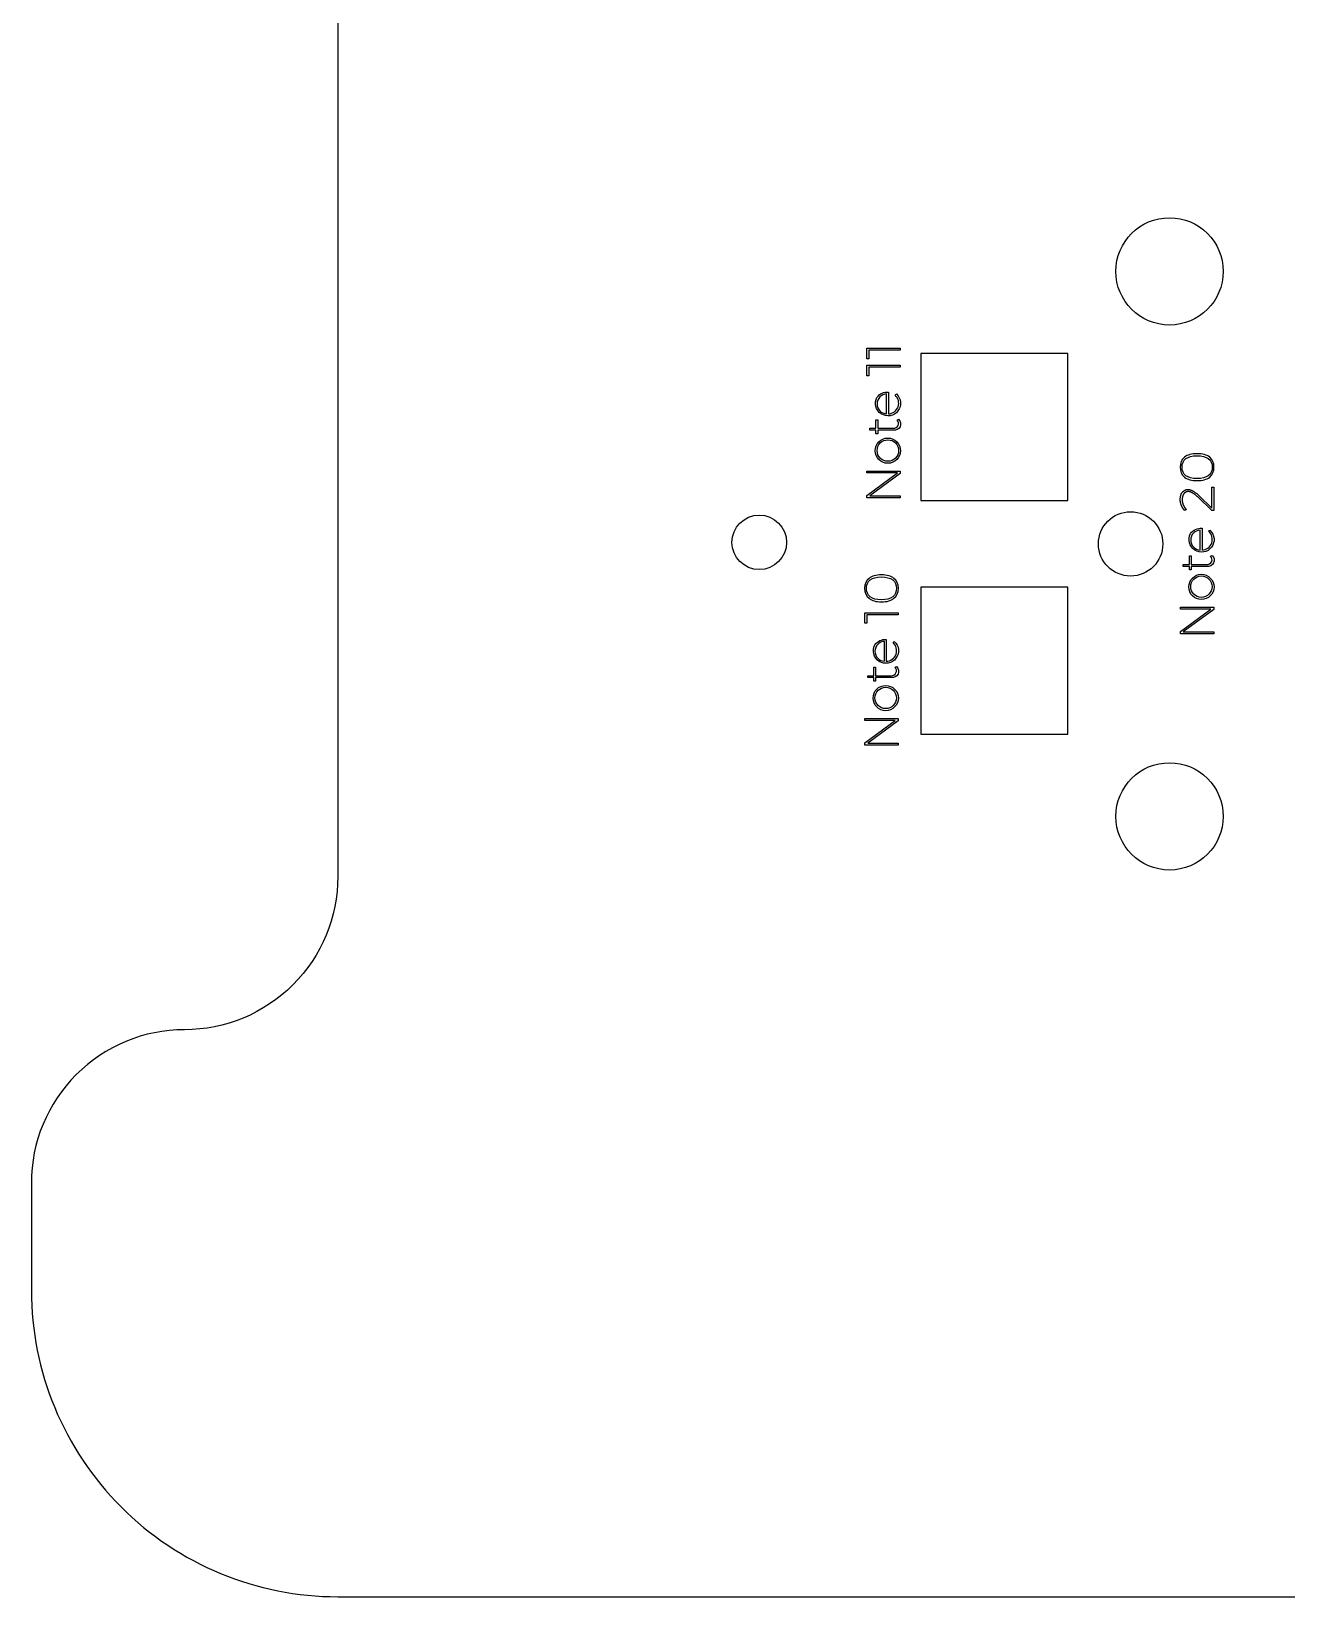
# Model space of a CAD drawing. Header units: millimetres. Extents: x 392 to 1349, y 886 to 1236.
# Drawn here: x 957 to 1038.9, y 916.2 to 1018.3 of the extents above; entities that cross this region are included whole.
import ezdxf

# ---------------------------------------------------------------- set-up
doc = ezdxf.new("R2010")
doc.units = ezdxf.units.MM
doc.header["$MEASUREMENT"] = 0
doc.layers.add('Fab 3$Electronics$CUT3', color=3, linetype='Continuous', true_color=0x00ff00)
doc.layers.add('Fab 3$Electronics$ENGRAVE3', color=25, linetype='Continuous', true_color=0x996633)

msp = doc.modelspace()

# ---------------------------------------------------------------- linework, layer by layer
at = {"layer": 'Fab 3$Electronics$CUT3'}
msp.add_lwpolyline([(977.01, 916.16), (1100.84, 916.16, 0.414214), (1120.84, 936.16), (1120.84, 1195.16, 0.414214), (1100.84, 1215.16), (977.01, 1215.16, 0.414214), (957.01, 1195.16), (957.01, 1188.16, 0.414214), (967.01, 1178.16, -0.414214), (977.01, 1168.16), (977.01, 963.16, -0.414214), (967.01, 953.16, 0.414214), (957.01, 943.16), (957.01, 936.16, 0.414214)], format="xyb", close=True, dxfattribs=at)
msp.add_lwpolyline([(977.01, 916.16), (1100.84, 916.16, 0.414214), (1120.84, 936.16), (1120.84, 1195.16, 0.414214), (1100.84, 1215.16), (977.01, 1215.16, 0.414214), (957.01, 1195.16), (957.01, 1188.16, 0.414214), (967.01, 1178.16, -0.414214), (977.01, 1168.16), (977.01, 963.16, -0.414214), (967.01, 953.16, 0.414214), (957.01, 943.16), (957.01, 936.16, 0.414214)], format="xyb", close=True, dxfattribs=at)
for points in [[(1024.64, 987.69), (1024.64, 997.28), (1015.05, 997.28), (1015.05, 987.69)], [(1024.64, 972.45), (1024.64, 982.04), (1015.05, 982.04), (1015.05, 972.45)]]:
    msp.add_lwpolyline(points, close=True, dxfattribs=at)
for centre, radius in [((1031.28, 1002.64), 3.5), ((1004.51, 984.96), 1.78), ((1004.51, 984.96), 1.78), ((1028.74, 984.86), 2.1), ((1031.28, 967.08), 3.5)]:
    msp.add_circle(centre, radius, dxfattribs=at)
at = {"layer": 'Fab 3$Electronics$ENGRAVE3'}
for points in [[(1011.53, 996.93), (1011.53, 997.62), (1013.71, 997.62), (1013.71, 997.49), (1011.66, 997.49), (1011.66, 996.93)], [(1011.53, 995.82), (1011.53, 996.51), (1013.71, 996.51), (1013.71, 996.38), (1011.66, 996.38), (1011.66, 995.82)], [(1011.53, 989.49), (1011.53, 989.61), (1013.71, 989.61), (1013.71, 989.46), (1011.72, 988), (1013.71, 988), (1013.71, 987.87), (1011.53, 987.87), (1011.53, 988.02), (1013.52, 989.49)], [(1034.05, 988.56), (1034.18, 988.56), (1034.18, 987.04), (1034.04, 987.04), (1033.12, 987.92), (1033.08, 987.96), (1033.04, 988), (1033, 988.03), (1032.96, 988.07), (1032.91, 988.1), (1032.87, 988.13), (1032.85, 988.14), (1032.83, 988.15), (1032.81, 988.17), (1032.79, 988.18), (1032.77, 988.19), (1032.75, 988.2), (1032.73, 988.21), (1032.71, 988.22), (1032.69, 988.23), (1032.68, 988.24), (1032.66, 988.24), (1032.64, 988.25), (1032.62, 988.25), (1032.61, 988.26), (1032.6, 988.26), (1032.59, 988.26), (1032.58, 988.26), (1032.57, 988.27), (1032.56, 988.27), (1032.56, 988.27), (1032.55, 988.27), (1032.54, 988.27), (1032.53, 988.27), (1032.53, 988.27), (1032.52, 988.27), (1032.51, 988.27), (1032.5, 988.27), (1032.49, 988.27), (1032.48, 988.27), (1032.46, 988.27), (1032.45, 988.27), (1032.44, 988.27), (1032.43, 988.27), (1032.42, 988.26), (1032.41, 988.26), (1032.4, 988.26), (1032.39, 988.26), (1032.38, 988.25), (1032.37, 988.25), (1032.36, 988.24), (1032.35, 988.24), (1032.34, 988.24), (1032.33, 988.23), (1032.32, 988.23), (1032.32, 988.22), (1032.31, 988.22), (1032.3, 988.21), (1032.29, 988.2), (1032.28, 988.2), (1032.27, 988.19), (1032.27, 988.18), (1032.26, 988.18), (1032.25, 988.17), (1032.24, 988.16), (1032.24, 988.15), (1032.23, 988.14), (1032.22, 988.14), (1032.21, 988.13), (1032.21, 988.12), (1032.2, 988.11), (1032.2, 988.1), (1032.19, 988.09), (1032.18, 988.08), (1032.18, 988.07), (1032.17, 988.06), (1032.17, 988.05), (1032.16, 988.04), (1032.16, 988.03), (1032.15, 988.01), (1032.15, 988), (1032.14, 987.99), (1032.14, 987.98), (1032.14, 987.97), (1032.13, 987.96), (1032.13, 987.94), (1032.13, 987.93), (1032.12, 987.92), (1032.12, 987.9), (1032.12, 987.89), (1032.12, 987.88), (1032.11, 987.85), (1032.11, 987.82), (1032.11, 987.79), (1032.11, 987.76), (1032.11, 987.73), (1032.11, 987.71), (1032.11, 987.69), (1032.11, 987.67), (1032.11, 987.65), (1032.11, 987.63), (1032.12, 987.61), (1032.12, 987.59), (1032.12, 987.57), (1032.13, 987.55), (1032.13, 987.53), (1032.14, 987.51), (1032.15, 987.48), (1032.15, 987.46), (1032.16, 987.44), (1032.17, 987.42), (1032.18, 987.4), (1032.19, 987.38), (1032.2, 987.36), (1032.21, 987.34), (1032.22, 987.32), (1032.23, 987.3), (1032.24, 987.28), (1032.25, 987.26), (1032.26, 987.24), (1032.27, 987.22), (1032.29, 987.21), (1032.3, 987.19), (1032.31, 987.17), (1032.33, 987.15), (1032.34, 987.14), (1032.36, 987.12), (1032.37, 987.1), (1032.27, 987.04), (1032.25, 987.05), (1032.24, 987.07), (1032.22, 987.09), (1032.2, 987.11), (1032.19, 987.13), (1032.17, 987.15), (1032.16, 987.17), (1032.15, 987.19), (1032.13, 987.21), (1032.12, 987.23), (1032.11, 987.25), (1032.1, 987.28), (1032.09, 987.3), (1032.08, 987.32), (1032.06, 987.34), (1032.06, 987.37), (1032.05, 987.39), (1032.04, 987.41), (1032.03, 987.44), (1032.02, 987.46), (1032.01, 987.48), (1032.01, 987.51), (1032, 987.53), (1032, 987.55), (1031.99, 987.58), (1031.99, 987.6), (1031.99, 987.62), (1031.98, 987.65), (1031.98, 987.67), (1031.98, 987.7), (1031.98, 987.72), (1031.98, 987.74), (1031.98, 987.78), (1031.98, 987.82), (1031.98, 987.85), (1031.99, 987.89), (1031.99, 987.91), (1031.99, 987.92), (1032, 987.94), (1032, 987.96), (1032, 987.97), (1032.01, 987.99), (1032.01, 988), (1032.01, 988.02), (1032.02, 988.03), (1032.02, 988.05), (1032.03, 988.06), (1032.03, 988.08), (1032.04, 988.09), (1032.04, 988.1), (1032.05, 988.12), (1032.06, 988.13), (1032.06, 988.14), (1032.07, 988.16), (1032.08, 988.17), (1032.09, 988.18), (1032.09, 988.19), (1032.1, 988.21), (1032.11, 988.22), (1032.12, 988.23), (1032.13, 988.24), (1032.14, 988.25), (1032.15, 988.26), (1032.16, 988.27), (1032.17, 988.28), (1032.18, 988.29), (1032.19, 988.3), (1032.2, 988.31), (1032.21, 988.31), (1032.22, 988.32), (1032.23, 988.33), (1032.24, 988.34), (1032.25, 988.34), (1032.26, 988.35), (1032.27, 988.36), (1032.28, 988.36), (1032.3, 988.37), (1032.31, 988.37), (1032.32, 988.38), (1032.33, 988.38), (1032.35, 988.39), (1032.36, 988.39), (1032.37, 988.39), (1032.38, 988.4), (1032.4, 988.4), (1032.41, 988.4), (1032.43, 988.4), (1032.44, 988.4), (1032.45, 988.41), (1032.47, 988.41), (1032.48, 988.41), (1032.5, 988.41), (1032.51, 988.41), (1032.52, 988.41), (1032.53, 988.41), (1032.53, 988.41), (1032.54, 988.4), (1032.55, 988.4), (1032.56, 988.4), (1032.57, 988.4), (1032.58, 988.4), (1032.59, 988.4), (1032.6, 988.39), (1032.61, 988.39), (1032.62, 988.39), (1032.63, 988.39), (1032.65, 988.38), (1032.67, 988.37), (1032.69, 988.37), (1032.71, 988.36), (1032.74, 988.35), (1032.76, 988.34), (1032.78, 988.33), (1032.8, 988.31), (1032.82, 988.3), (1032.85, 988.29), (1032.87, 988.27), (1032.92, 988.24), (1032.96, 988.21), (1033.01, 988.17), (1033.06, 988.14), (1033.11, 988.1), (1033.15, 988.05), (1033.2, 988.01), (1034.05, 987.2)], [(1031.99, 980.6), (1031.99, 980.73), (1034.18, 980.73), (1034.18, 980.57), (1032.18, 979.12), (1034.18, 979.12), (1034.18, 978.98), (1031.99, 978.98), (1031.99, 979.14), (1033.98, 980.6)], [(1011.39, 979.68), (1011.39, 980.37), (1013.58, 980.37), (1013.58, 980.24), (1011.52, 980.24), (1011.52, 979.68)], [(1011.39, 973.34), (1011.39, 973.47), (1013.58, 973.47), (1013.58, 973.32), (1011.59, 971.86), (1013.58, 971.86), (1013.58, 971.73), (1011.39, 971.73), (1011.39, 971.88), (1013.38, 973.34)]]:
    msp.add_lwpolyline(points, close=True, dxfattribs=at)
for points in [[(1012.19, 994.42, -0.26868), (1012.94, 994.76), (1012.94, 993.34, 0.675793), (1013.37, 994.56), (1013.46, 994.64, -2.057104)], [(1012.82, 994.65, 0.952108), (1012.82, 993.34)], [(1013.6, 992.99, -0.750475), (1013.26, 992.28), (1012.24, 992.28), (1012.24, 992.04), (1012.12, 992.04), (1012.12, 992.28), (1011.72, 992.28), (1011.72, 992.41), (1012.12, 992.41), (1012.12, 992.96), (1012.24, 992.96), (1012.24, 992.41), (1013.25, 992.41, 0.724121), (1013.5, 992.94)], [(1032.65, 985.53, -0.26868), (1033.4, 985.88), (1033.4, 984.45, 0.675793), (1033.83, 985.68), (1033.92, 985.75, -2.057104)], [(1033.28, 985.76, 0.952108), (1033.28, 984.46)], [(1034.06, 984.1, -0.750475), (1033.72, 983.39), (1032.7, 983.39), (1032.7, 983.16), (1032.59, 983.16), (1032.59, 983.39), (1032.18, 983.39), (1032.18, 983.52), (1032.59, 983.52), (1032.59, 984.07), (1032.7, 984.07), (1032.7, 983.52), (1033.71, 983.52, 0.724121), (1033.96, 984.05)], [(1012.05, 978.27, -0.26868), (1012.8, 978.62), (1012.8, 977.2, 0.675793), (1013.24, 978.42), (1013.32, 978.5, -2.057104)], [(1012.68, 978.5, 0.952108), (1012.68, 977.2)], [(1013.47, 976.85, -0.750475), (1013.13, 976.14), (1012.1, 976.14), (1012.1, 975.9), (1011.99, 975.9), (1011.99, 976.14), (1011.59, 976.14), (1011.59, 976.26), (1011.99, 976.26), (1011.99, 976.82), (1012.1, 976.82), (1012.1, 976.26), (1013.11, 976.26, 0.724121), (1013.36, 976.8)]]:
    msp.add_lwpolyline(points, format="xyb", close=True, dxfattribs=at)
for centre, radius in [((1012.9, 990.94), 0.824), ((1012.9, 990.95), 0.7), ((1033.36, 982.05), 0.824), ((1033.36, 982.07), 0.7), ((1012.76, 974.8), 0.824), ((1012.76, 974.81), 0.7)]:
    msp.add_circle(centre, radius, dxfattribs=at)
for points in [[(1032.26, 990.52), (1032.45, 990.67), (1032.73, 990.74), (1033.08, 990.74), (1033.43, 990.74), (1033.71, 990.67), (1033.9, 990.52), (1034.09, 990.37), (1034.18, 990.15), (1034.18, 989.87), (1034.18, 989.58), (1034.09, 989.37), (1033.9, 989.21), (1033.71, 989.06), (1033.43, 988.99), (1033.08, 988.99), (1032.73, 988.99), (1032.46, 989.06), (1032.26, 989.21), (1032.07, 989.37), (1031.98, 989.58), (1031.98, 989.87), (1031.98, 990.15), (1032.07, 990.37), (1032.26, 990.52)], [(1032.35, 989.31), (1032.52, 989.18), (1032.76, 989.12), (1033.08, 989.12), (1033.4, 989.12), (1033.64, 989.18), (1033.81, 989.31), (1033.98, 989.44), (1034.07, 989.62), (1034.07, 989.87), (1034.07, 990.11), (1033.98, 990.29), (1033.81, 990.42), (1033.64, 990.55), (1033.4, 990.61), (1033.08, 990.61), (1032.76, 990.61), (1032.52, 990.55), (1032.35, 990.42), (1032.18, 990.29), (1032.1, 990.11), (1032.1, 989.87), (1032.1, 989.62), (1032.18, 989.44), (1032.35, 989.31)], [(1011.67, 982.61), (1011.86, 982.76), (1012.13, 982.84), (1012.48, 982.84), (1012.84, 982.84), (1013.11, 982.76), (1013.3, 982.61), (1013.49, 982.46), (1013.59, 982.24), (1013.59, 981.96), (1013.59, 981.68), (1013.49, 981.46), (1013.3, 981.31), (1013.11, 981.15), (1012.84, 981.08), (1012.48, 981.08), (1012.13, 981.08), (1011.86, 981.15), (1011.67, 981.31), (1011.48, 981.46), (1011.38, 981.68), (1011.38, 981.96), (1011.38, 982.24), (1011.48, 982.46), (1011.67, 982.61)], [(1011.75, 981.4), (1011.92, 981.27), (1012.16, 981.21), (1012.48, 981.21), (1012.8, 981.21), (1013.05, 981.27), (1013.22, 981.4), (1013.38, 981.53), (1013.47, 981.72), (1013.47, 981.96), (1013.47, 982.2), (1013.38, 982.38), (1013.22, 982.51), (1013.05, 982.64), (1012.8, 982.7), (1012.48, 982.7), (1012.16, 982.7), (1011.92, 982.64), (1011.75, 982.51), (1011.58, 982.38), (1011.5, 982.2), (1011.5, 981.96), (1011.5, 981.72), (1011.58, 981.53), (1011.75, 981.4)]]:
    msp.add_open_spline(points, degree=3, knots=[0, 0, 0, 0, 1, 1, 1, 2, 2, 2, 3, 3, 3, 4, 4, 4, 5, 5, 5, 6, 6, 6, 7, 7, 7, 8, 8, 8, 8], dxfattribs=at)

doc.saveas('drawing.dxf')
